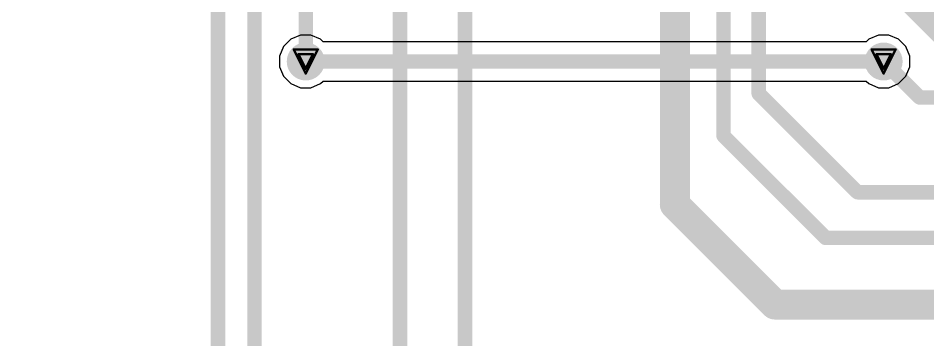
# Model space of a CAD drawing. Header units: inches. Extents: x 29 to 267, y 155 to 337.
# Drawn here: x 63.91 to 83.15, y 235.91 to 242.71 of the extents above; entities that cross this region are included whole.
import ezdxf

# ---------------------------------------------------------------- set-up
doc = ezdxf.new("R2010")
doc.units = ezdxf.units.IN
for name, color, linetype in [('Board Outline', 216, 'Continuous'), ('Bottom Layer', 5, 'Continuous'), ('Bottom Solder', 6, 'Continuous'), ('Drill Drawing', 1, 'Continuous'), ('Top Layer', 1, 'Continuous'), ('Top Solder', 216, 'Continuous'), ('Via Holes', 16, 'Continuous')]:
    doc.layers.add(name, color=color, linetype=linetype)

msp = doc.modelspace()

# ---------------------------------------------------------------- hatches: boundary and pattern name
at = {"layer": 'Bottom Layer'}
h = msp.add_hatch(color=5, dxfattribs=at)
edge = h.paths.add_edge_path()
edge.add_arc((69.99, 241.795), 0.3, 0, 360)
h = msp.add_hatch(color=5, dxfattribs=at)
edge = h.paths.add_edge_path()
edge.add_arc((82.218, 241.795), 0.3, 0, 360)
at = {"layer": 'Bottom Solder'}
h = msp.add_hatch(color=6, dxfattribs=at)
edge = h.paths.add_edge_path()
edge.add_arc((69.99, 241.795), 0.402, 0, 360)
h = msp.add_hatch(color=6, dxfattribs=at)
edge = h.paths.add_edge_path()
edge.add_arc((82.218, 241.795), 0.402, 0, 360)
at = {"layer": 'Top Layer'}
h = msp.add_hatch(color=1, dxfattribs=at)
edge = h.paths.add_edge_path()
edge.add_arc((69.99, 241.795), 0.3, 0, 360)
h = msp.add_hatch(color=1, dxfattribs=at)
edge = h.paths.add_edge_path()
edge.add_arc((82.218, 241.795), 0.3, 0, 360)
at = {"layer": 'Top Solder'}
h = msp.add_hatch(color=216, dxfattribs=at)
edge = h.paths.add_edge_path()
edge.add_arc((69.99, 241.795), 0.402, 0, 360)
h = msp.add_hatch(color=216, dxfattribs=at)
edge = h.paths.add_edge_path()
edge.add_arc((82.218, 241.795), 0.402, 0, 360)
at = {"layer": 'Via Holes'}
h = msp.add_hatch(color=7, dxfattribs=at)
edge = h.paths.add_edge_path()
edge.add_arc((69.99, 241.795), 0.15, 0, 360)
h = msp.add_hatch(color=7, dxfattribs=at)
edge = h.paths.add_edge_path()
edge.add_arc((82.218, 241.795), 0.15, 0, 360)

# ---------------------------------------------------------------- linework, layer by layer
at = {"layer": 'Board Outline'}
msp.add_lwpolyline([(55.145, 191.491, 0.254, 0.254, -2.452185), (125.145, 191.491, 0.254, 0.254, 0)], format="xyseb", dxfattribs=at)
at = {"layer": 'Bottom Layer'}
for p, q in [((69.88, 242.349), (69.676, 242.265)), ((70.1, 242.349), (69.88, 242.349)), ((70.304, 242.265), (70.1, 242.349)), ((82.108, 242.349), (81.905, 242.265)), ((82.329, 242.349), (82.108, 242.349)), ((82.532, 242.265), (82.329, 242.349)), ((69.676, 242.265), (69.52, 242.109)), ((70.359, 242.21), (70.304, 242.265)), ((81.849, 242.21), (70.359, 242.21)), ((81.905, 242.265), (81.849, 242.21)), ((82.688, 242.109), (82.532, 242.265)), ((69.52, 242.109), (69.436, 241.905)), ((82.772, 241.905), (82.688, 242.109)), ((69.436, 241.905), (69.436, 241.685)), ((82.772, 241.685), (82.772, 241.905)), ((69.436, 241.685), (69.52, 241.481)), ((82.688, 241.481), (82.772, 241.685)), ((69.52, 241.481), (69.676, 241.326)), ((70.304, 241.326), (70.359, 241.381)), ((70.359, 241.381), (81.849, 241.381)), ((81.849, 241.381), (81.905, 241.326)), ((82.532, 241.326), (82.688, 241.481)), ((69.676, 241.326), (69.88, 241.241)), ((69.88, 241.241), (70.1, 241.241)), ((70.1, 241.241), (70.304, 241.326)), ((81.905, 241.326), (82.108, 241.241)), ((82.108, 241.241), (82.329, 241.241)), ((82.329, 241.241), (82.532, 241.326))]:
    msp.add_line(p, q, dxfattribs=at)
msp.add_lwpolyline([(69.99, 241.795, 0.305, 0.305, 0), (82.218, 241.795, 0.305, 0.305, 0)], format="xyseb", dxfattribs=at)
for points in [[(69.913, 241.795, 0.152, 0.152, 1), (70.066, 241.795, 0.152, 0.152, 1)], [(82.142, 241.795, 0.152, 0.152, 1), (82.295, 241.795, 0.152, 0.152, 1)]]:
    msp.add_lwpolyline(points, format="xyseb", close=True, dxfattribs=at)
at = {"layer": 'Drill Drawing'}
for points in [[(69.736, 242.049, 0.0508, 0.0508, 0), (70.244, 242.049, 0.0508, 0.0508, 0)], [(69.736, 242.049, 0.0508, 0.0508, 0), (69.99, 241.541, 0.0508, 0.0508, 0)], [(69.837, 241.948, 0.0508, 0.0508, 0), (70.142, 241.948, 0.0508, 0.0508, 0)], [(69.837, 241.948, 0.0508, 0.0508, 0), (69.99, 241.643, 0.0508, 0.0508, 0)], [(69.99, 241.541, 0.0508, 0.0508, 0), (70.244, 242.049, 0.0508, 0.0508, 0)], [(69.99, 241.643, 0.0508, 0.0508, 0), (70.142, 241.948, 0.0508, 0.0508, 0)], [(81.964, 242.049, 0.0508, 0.0508, 0), (82.472, 242.049, 0.0508, 0.0508, 0)], [(81.964, 242.049, 0.0508, 0.0508, 0), (82.218, 241.541, 0.0508, 0.0508, 0)], [(82.066, 241.948, 0.0508, 0.0508, 0), (82.371, 241.948, 0.0508, 0.0508, 0)], [(82.066, 241.948, 0.0508, 0.0508, 0), (82.218, 241.643, 0.0508, 0.0508, 0)], [(82.218, 241.541, 0.0508, 0.0508, 0), (82.472, 242.049, 0.0508, 0.0508, 0)], [(82.218, 241.643, 0.0508, 0.0508, 0), (82.371, 241.948, 0.0508, 0.0508, 0)]]:
    msp.add_lwpolyline(points, format="xyseb", dxfattribs=at)
for points in [[(69.723, 242.049, 0.0254, 0.0254, 1), (69.748, 242.049, 0.0254, 0.0254, 1)], [(69.723, 242.049, 0.0254, 0.0254, 1), (69.748, 242.049, 0.0254, 0.0254, 1)], [(69.825, 241.948, 0.0254, 0.0254, 1), (69.85, 241.948, 0.0254, 0.0254, 1)], [(69.825, 241.948, 0.0254, 0.0254, 1), (69.85, 241.948, 0.0254, 0.0254, 1)], [(70.129, 241.948, 0.0254, 0.0254, 1), (70.155, 241.948, 0.0254, 0.0254, 1)], [(70.129, 241.948, 0.0254, 0.0254, 1), (70.155, 241.948, 0.0254, 0.0254, 1)], [(70.231, 242.049, 0.0254, 0.0254, 1), (70.256, 242.049, 0.0254, 0.0254, 1)], [(70.231, 242.049, 0.0254, 0.0254, 1), (70.256, 242.049, 0.0254, 0.0254, 1)], [(81.952, 242.049, 0.0254, 0.0254, 1), (81.977, 242.049, 0.0254, 0.0254, 1)], [(81.952, 242.049, 0.0254, 0.0254, 1), (81.977, 242.049, 0.0254, 0.0254, 1)], [(82.053, 241.948, 0.0254, 0.0254, 1), (82.079, 241.948, 0.0254, 0.0254, 1)], [(82.053, 241.948, 0.0254, 0.0254, 1), (82.079, 241.948, 0.0254, 0.0254, 1)], [(82.358, 241.948, 0.0254, 0.0254, 1), (82.384, 241.948, 0.0254, 0.0254, 1)], [(82.358, 241.948, 0.0254, 0.0254, 1), (82.384, 241.948, 0.0254, 0.0254, 1)], [(82.46, 242.049, 0.0254, 0.0254, 1), (82.485, 242.049, 0.0254, 0.0254, 1)], [(82.46, 242.049, 0.0254, 0.0254, 1), (82.485, 242.049, 0.0254, 0.0254, 1)], [(69.977, 241.643, 0.0254, 0.0254, 1), (70.002, 241.643, 0.0254, 0.0254, 1)], [(69.977, 241.643, 0.0254, 0.0254, 1), (70.002, 241.643, 0.0254, 0.0254, 1)], [(69.977, 241.541, 0.0254, 0.0254, 1), (70.002, 241.541, 0.0254, 0.0254, 1)], [(69.977, 241.541, 0.0254, 0.0254, 1), (70.002, 241.541, 0.0254, 0.0254, 1)], [(82.206, 241.643, 0.0254, 0.0254, 1), (82.231, 241.643, 0.0254, 0.0254, 1)], [(82.206, 241.643, 0.0254, 0.0254, 1), (82.231, 241.643, 0.0254, 0.0254, 1)], [(82.206, 241.541, 0.0254, 0.0254, 1), (82.231, 241.541, 0.0254, 0.0254, 1)], [(82.206, 241.541, 0.0254, 0.0254, 1), (82.231, 241.541, 0.0254, 0.0254, 1)]]:
    msp.add_lwpolyline(points, format="xyseb", close=True, dxfattribs=at)
at = {"layer": 'Top Layer'}
for points in [[(78.829, 240.225, 0.305, 0.305, 0), (78.829, 258.737, 0.305, 0.305, 0)], [(77.8, 238.77, 0.635, 0.635, 0), (77.8, 257.532, 0.635, 0.635, 0)], [(71.985, 234.96, 0.305, 0.305, 0), (71.985, 246.228, 0.305, 0.305, 0)], [(79.574, 241.117, 0.305, 0.305, 0), (79.574, 245.692, 0.305, 0.305, 0)], [(73.36, 235.324, 0.305, 0.305, 0), (73.36, 244.692, 0.305, 0.305, 0)], [(82.207, 243.644, 0.508, 0.508, 0), (83.736, 242.116, 0.508, 0.508, 0)], [(68.907, 233.904, 0.305, 0.305, 0), (68.907, 243.561, 0.305, 0.305, 0)], [(69.99, 241.795, 0.305, 0.305, 0), (69.99, 243.609, 0.305, 0.305, 0)], [(68.133, 233.595, 0.305, 0.305, 0), (68.133, 243.203, 0.305, 0.305, 0)], [(82.218, 241.795, 0.305, 0.305, 0), (82.98, 241.033, 0.305, 0.305, 0)], [(79.574, 241.117, 0.305, 0.305, 0), (81.664, 239.027, 0.305, 0.305, 0)], [(82.98, 241.033, 0.305, 0.305, 0), (124.04, 241.033, 0.305, 0.305, 0)], [(78.829, 240.225, 0.305, 0.305, 0), (80.993, 238.061, 0.305, 0.305, 0)], [(77.8, 238.77, 0.635, 0.635, 0), (79.918, 236.652, 0.635, 0.635, 0)], [(81.664, 239.027, 0.305, 0.305, 0), (106.635, 239.027, 0.305, 0.305, 0)], [(80.993, 238.061, 0.305, 0.305, 0), (106.197, 238.061, 0.305, 0.305, 0)], [(79.918, 236.652, 0.635, 0.635, 0), (104.708, 236.652, 0.635, 0.635, 0)]]:
    msp.add_lwpolyline(points, format="xyseb", dxfattribs=at)
for points in [[(69.913, 241.795, 0.152, 0.152, 1), (70.066, 241.795, 0.152, 0.152, 1)], [(82.142, 241.795, 0.152, 0.152, 1), (82.295, 241.795, 0.152, 0.152, 1)], [(79.497, 241.117, 0.152, 0.152, 1), (79.65, 241.117, 0.152, 0.152, 1)], [(79.497, 241.117, 0.152, 0.152, 1), (79.65, 241.117, 0.152, 0.152, 1)], [(82.904, 241.033, 0.152, 0.152, 1), (83.057, 241.033, 0.152, 0.152, 1)], [(82.904, 241.033, 0.152, 0.152, 1), (83.057, 241.033, 0.152, 0.152, 1)], [(78.753, 240.225, 0.152, 0.152, 1), (78.905, 240.225, 0.152, 0.152, 1)], [(78.753, 240.225, 0.152, 0.152, 1), (78.905, 240.225, 0.152, 0.152, 1)], [(77.641, 238.77, 0.318, 0.318, 1), (77.959, 238.77, 0.318, 0.318, 1)], [(77.641, 238.77, 0.318, 0.318, 1), (77.959, 238.77, 0.318, 0.318, 1)], [(81.588, 239.027, 0.152, 0.152, 1), (81.74, 239.027, 0.152, 0.152, 1)], [(81.588, 239.027, 0.152, 0.152, 1), (81.74, 239.027, 0.152, 0.152, 1)], [(80.916, 238.061, 0.152, 0.152, 1), (81.069, 238.061, 0.152, 0.152, 1)], [(80.916, 238.061, 0.152, 0.152, 1), (81.069, 238.061, 0.152, 0.152, 1)], [(79.76, 236.652, 0.318, 0.318, 1), (80.077, 236.652, 0.318, 0.318, 1)], [(79.76, 236.652, 0.318, 0.318, 1), (80.077, 236.652, 0.318, 0.318, 1)]]:
    msp.add_lwpolyline(points, format="xyseb", close=True, dxfattribs=at)

doc.saveas('drawing.dxf')
